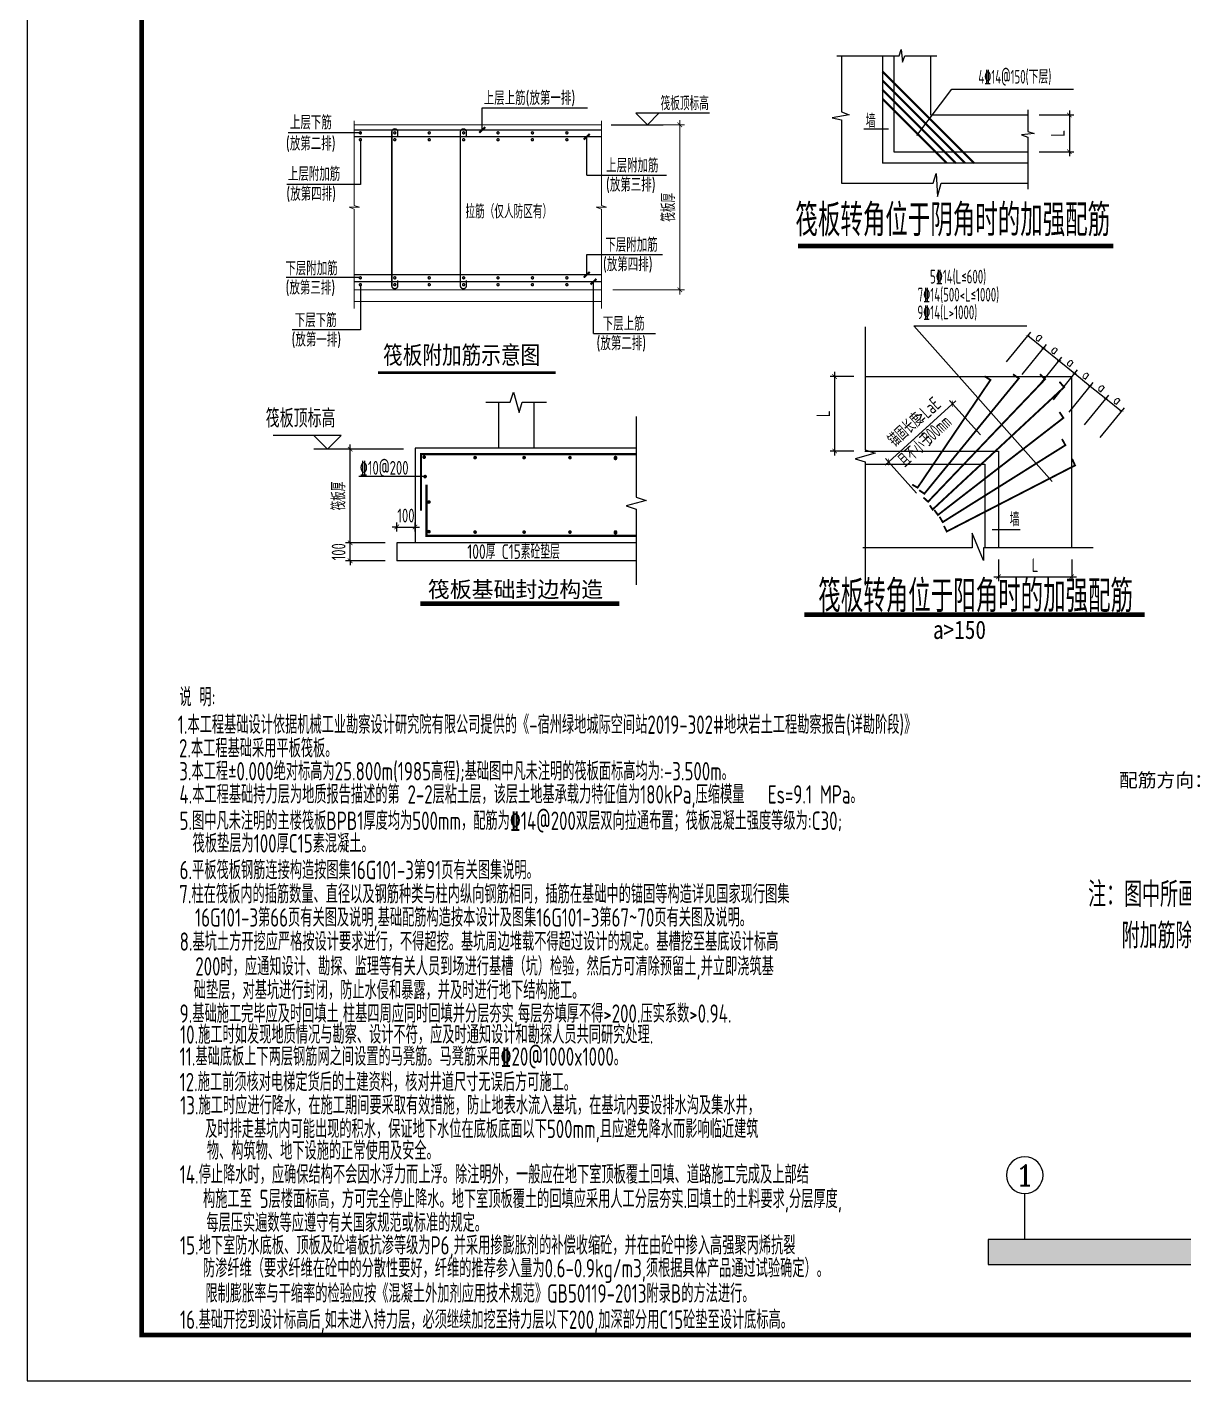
# Model space of a CAD drawing. Extents: x -1307975 to -76406, y -96289 to 379359.
# Drawn here: x -1072936 to -1047723, y 317959 to 347469 of the extents above; entities that cross this region are included whole.
import ezdxf
from ezdxf.enums import TextEntityAlignment as Align

# ---------------------------------------------------------------- set-up
doc = ezdxf.new("R2010")
doc.units = 0
doc.header["$LTSCALE"] = 1000
for name, pattern in [('__DASH', [0.35, 0.25, -0.1]), ('DASHED2', [0.375, 0.25, -0.125]), ('ExampleIndex0$0${ Cable   Tele }', [0])]:
    doc.linetypes.add(name, pattern=pattern)
doc.layers.get('0').update_dxf_attribs({"linetype": 'CONTINUOUS'})
doc.layers.get('DEFPOINTS').update_dxf_attribs({"linetype": 'CONTINUOUS'})
for name, color, linetype in [('-TK', 7, 'CONTINUOUS'), ('A-AXIS_TEXT', 7, 'CONTINUOUS'), ('AXIS', 3, 'CONTINUOUS'), ('DIM', 2, 'CONTINUOUS'), ('DWALL', 255, 'DASHED2'), ('GJ', 5, 'CONTINUOUS'), ('GJS', 1, 'CONTINUOUS'), ('PUB_DIM', 3, 'CONTINUOUS'), ('PUB_TEXT', 2, 'CONTINUOUS'), ('REIN', 6, 'CONTINUOUS'), ('S-B板配筋', 6, 'CONTINUOUS'), ('S-砼墙填充', 251, 'CONTINUOUS'), ('sectmarks', 213, 'CONTINUOUS'), ('S基础-筏板底筋-Raft_b_rein', 1, 'CONTINUOUS'), ('TEXT', 2, 'CONTINUOUS'), ('THIN', 7, 'CONTINUOUS'), ('WALL', 5, 'CONTINUOUS'), ('WALL_BR', 52, 'CONTINUOUS'), ('Z-BASE-DIM', 81, 'CONTINUOUS'), ('Z-DETAIL-TOPC', 7, 'CONTINUOUS'), ('详图1', 122, 'CONTINUOUS'), ('说明文字', 7, 'CONTINUOUS'), ('钢筋', 6, 'CONTINUOUS')]:
    doc.layers.add(name, color=color, linetype=linetype)
for name, color, linetype, lineweight in [('AXIS_TEXT', 7, 'CONTINUOUS', 20), ('LVTRY', 1, 'CONTINUOUS', 13), ('图名', 7, 'CONTINUOUS', 25), ('填充', 251, 'CONTINUOUS', 5)]:
    doc.layers.add(name, color=color, linetype=linetype, lineweight=lineweight)
doc.styles.add('-宋体', font='', dxfattribs={"width": 0.7, "height": 300, "bigfont": '宋体.TTF'})
doc.styles.add('_HZTXT', font='txt.shx', dxfattribs={"width": 0.8, "bigfont": 'HZTXT.shx'})
doc.styles.add('_TCH_AXIS', font='COMPLEX', dxfattribs={"bigfont": 'GBCBIG'})
doc.styles.add('COMPLEX', font='COMPLEX')
doc.styles.add('HZ-H', font='simhei.ttf', dxfattribs={"width": 0.9})
doc.styles.add('Scadi-HZ', font='tssdeng.shx', dxfattribs={"width": 0.7, "height": 300, "bigfont": 'hztxt.shx'})
doc.styles.add('TSSD_DIMENSION', font='Tssdeng.shx', dxfattribs={"width": 0.7, "bigfont": 'tssdchn.shx'})
doc.styles.add('TSSD_REIN', font='tssdeng.shx', dxfattribs={"width": 0.7, "height": 300, "bigfont": 'tssdchn.shx'})
doc.styles.add('图名下的说明', font='tssdeng.shx', dxfattribs={"width": 0.75, "height": 550, "bigfont": 'tssdchn.shx'})
doc.styles.add('黑体', font='simhei.ttf')
doc.styles.get('-宋体').set_extended_font_data('SimSun')
doc.dimstyles.get("Standard").update_dxf_attribs({"dimtxt": 0.18, "dimasz": 0.18, "dimexe": 0.18, "dimexo": 0.0625, "dimgap": 0.09, "dimtad": 0, "dimtih": 1, "dimtoh": 1, "dimdec": 4, "dimzin": 0, "dimdsep": 46, "dimtxsty": 'Standard', "dimcen": 0.09, "dimadec": 0, "dimazin": 0, "dimtfac": 1, "dimtdec": 4, "dimtofl": 0, "dimtmove": 0, "dimatfit": 3, "dimfxl": 1, "dimtolj": 1, "dimtzin": 0, "dimarcsym": 0})
doc.dimstyles.new('SY1', dxfattribs={"dimtxt": 200, "dimasz": 100, "dimexe": 150, "dimexo": 200, "dimgap": 60, "dimtad": 1, "dimdec": 0, "dimzin": 0, "dimdsep": 46, "dimtxsty": '_HZTXT', "dimcen": 3, "dimclrt": 7, "dimadec": 0, "dimazin": 0, "dimtfac": 1, "dimtdec": 0, "dimtix": 1, "dimtmove": 0, "dimatfit": 3, "dimfxl": 1, "dimtolj": 1, "dimtzin": 0, "dimarcsym": 0})
doc.dimstyles.new('TSSD_100_100', dxfattribs={"dimtxt": 300, "dimasz": 100, "dimexe": 100, "dimexo": 250, "dimgap": 100, "dimtad": 1, "dimdec": 0, "dimzin": 0, "dimdsep": 46, "dimtxsty": 'TSSD_DIMENSION', "dimblk": 'ARCHTICK', "dimcen": 0, "dimdle": 100, "dimclrt": 7, "dimadec": 0, "dimazin": 0, "dimtfac": 1, "dimtdec": 0, "dimtix": 1, "dimtmove": 2, "dimatfit": 3, "dimldrblk": 'ARCHTICK', "dimfxl": 1, "dimtolj": 1, "dimtzin": 0, "dimarcsym": 0})
doc.dimstyles.new('TSSD_100_30', dxfattribs={"dimtxt": 300, "dimasz": 100, "dimexe": 100, "dimexo": 250, "dimgap": 100, "dimtad": 1, "dimdec": 0, "dimlfac": 0.333, "dimzin": 0, "dimdsep": 46, "dimtxsty": 'TSSD_DIMENSION', "dimblk": 'ARCHTICK', "dimcen": 0, "dimdle": 100, "dimclrt": 7, "dimadec": 0, "dimazin": 0, "dimtfac": 1, "dimtdec": 0, "dimtix": 1, "dimtmove": 2, "dimatfit": 3, "dimfxl": 1, "dimtolj": 1, "dimtzin": 0, "dimarcsym": 0})

# ---------------------------------------------------------------- blocks, each defined once
blk = doc.blocks.new('_ArchTick')
at = {"color": 0, "linetype": 'ByBlock', "const_width": 0.15}
blk.add_lwpolyline([(-0.5, -0.5), (0.5, 0.5)], dxfattribs=at)
blk = doc.blocks.new('*D104')
at = {"layer": 'DEFPOINTS', "color": 0, "transparency": 16777216}
for p in [(114823, -28153), (116531, -28153), (114823, -31753)]:
    blk.add_point(p, dxfattribs=at)
at = {"layer": 'DIM', "color": 0, "lineweight": -2, "transparency": 16777216}
for p, q in [((115073, -28153), (116631, -28153)), ((116531, -31853), (116531, -28053)), ((115073, -31753), (116631, -31753))]:
    blk.add_line(p, q, dxfattribs=at)
at = {"layer": 'DIM', "color": 0, "lineweight": -2, "transparency": 16777216, "xscale": 100, "yscale": 100, "zscale": 100}
for p, rotation in [((116531, -28153), 90), ((116531, -31753), 270)]:
    blk.add_blockref('_ArchTick', p, dxfattribs=dict(at, rotation=rotation))
at = {"layer": 'DIM', "color": 7, "transparency": 16777216, "insert": (116281, -29953), "char_height": 300, "attachment_point": 5, "rotation": 90, "style": 'TSSD_DIMENSION'}
blk.add_mtext('\\A1;筏板厚', dxfattribs=at)
blk = doc.blocks.new('*D112')
at = {"layer": 'DEFPOINTS', "color": 0, "transparency": 16777216}
for p in [(-1065896, 338267), (-1064480, 338267), (-1064879, 336227)]:
    blk.add_point(p, dxfattribs=at)
at = {"layer": 'DIM', "color": 0, "lineweight": -2, "transparency": 16777216}
for p, q in [((-1064730, 338267), (-1065996, 338267)), ((-1065896, 336127), (-1065896, 338367)), ((-1065129, 336227), (-1065996, 336227))]:
    blk.add_line(p, q, dxfattribs=at)
at = {"layer": 'DIM', "color": 0, "lineweight": -2, "transparency": 16777216, "xscale": 100, "yscale": 100, "zscale": 100}
for p, rotation in [((-1065896, 338267), 90), ((-1065896, 336227), 270)]:
    blk.add_blockref('_ArchTick', p, dxfattribs=dict(at, rotation=rotation))
at = {"layer": 'DIM', "color": 7, "transparency": 16777216, "insert": (-1066146, 337247), "char_height": 300, "attachment_point": 5, "rotation": 90, "style": 'TSSD_DIMENSION'}
blk.add_mtext('\\A1;筏板厚', dxfattribs=at)
blk = doc.blocks.new('*D113')
at = {"layer": 'DEFPOINTS', "color": 0, "transparency": 16777216}
for p in [(-1064480, 336572), (-1064879, 336227), (-1064480, 336227)]:
    blk.add_point(p, dxfattribs=at)
at = {"layer": 'DIM', "color": 0, "lineweight": -2, "transparency": 16777216}
for p, q in [((-1064879, 336572), (-1064979, 336572)), ((-1064879, 336477), (-1064879, 336672)), ((-1064879, 336572), (-1064480, 336572)), ((-1064480, 336477), (-1064480, 336672)), ((-1064480, 336572), (-1064380, 336572))]:
    blk.add_line(p, q, dxfattribs=at)
at = {"layer": 'DIM', "color": 0, "lineweight": -2, "transparency": 16777216, "xscale": 100, "yscale": 100, "zscale": 100}
blk.add_blockref('_ArchTick', (-1064879, 336572), dxfattribs=at)
at = {"layer": 'DIM', "color": 0, "lineweight": -2, "transparency": 16777216, "xscale": 100, "yscale": 100, "zscale": 100, "rotation": 180}
blk.add_blockref('_ArchTick', (-1064480, 336572), dxfattribs=at)
at = {"layer": 'DIM', "color": 7, "transparency": 16777216, "insert": (-1064679, 336822), "char_height": 300, "attachment_point": 5, "style": 'TSSD_DIMENSION'}
blk.add_mtext('\\A1;100', dxfattribs=at)
blk = doc.blocks.new('*D114')
at = {"layer": 'DEFPOINTS', "color": 0, "transparency": 16777216}
for p in [(-1065896, 336227), (-1064879, 336227), (-1064879, 335838)]:
    blk.add_point(p, dxfattribs=at)
at = {"layer": 'DIM', "color": 0, "lineweight": -2, "transparency": 16777216}
for p, q in [((-1065129, 336227), (-1065996, 336227)), ((-1065896, 336227), (-1065896, 336327)), ((-1065896, 335838), (-1065896, 336227)), ((-1065129, 335838), (-1065996, 335838)), ((-1065896, 335838), (-1065896, 335738))]:
    blk.add_line(p, q, dxfattribs=at)
at = {"layer": 'DIM', "color": 0, "lineweight": -2, "transparency": 16777216, "xscale": 100, "yscale": 100, "zscale": 100}
for p, rotation in [((-1065896, 336227), 270), ((-1065896, 335838), 90)]:
    blk.add_blockref('_ArchTick', p, dxfattribs=dict(at, rotation=rotation))
at = {"layer": 'DIM', "color": 7, "transparency": 16777216, "insert": (-1066146, 336032), "char_height": 300, "attachment_point": 5, "rotation": 90, "style": 'TSSD_DIMENSION'}
blk.add_mtext('\\A1;100', dxfattribs=at)
blk = doc.blocks.new('*D115')
at = {"color": 0, "lineweight": -2, "transparency": 16777216}
for p, q in [((-1049886, 338797), (-1049360, 339448)), ((-1049423, 339370), (-1049083, 339095)), ((-1049546, 338522), (-1049020, 339173))]:
    blk.add_line(p, q, dxfattribs=at)
at = {"layer": 'DEFPOINTS', "color": 0, "transparency": 16777216}
for p in [(-1049083, 339095), (-1049970, 338693), (-1049630, 338418)]:
    blk.add_point(p, dxfattribs=at)
at = {"color": 0, "lineweight": -2, "transparency": 16777216, "xscale": 66.66667000390589, "yscale": 66.66667000390589, "zscale": 66.66667000390589}
for p, rotation in [((-1049423, 339370), 141.0409580458454), ((-1049083, 339095), 321.0409580458455)]:
    blk.add_blockref('_ArchTick', p, dxfattribs=dict(at, rotation=rotation))
at = {"color": 7, "transparency": 16777216, "insert": (-1049165, 339341), "char_height": 200, "attachment_point": 5, "rotation": 321.041, "style": '_HZTXT'}
blk.add_mtext('\\A1;a', dxfattribs=at)
blk = doc.blocks.new('ArchTick')
at = {"color": 0, "linetype": 'ByBlock', "lineweight": -2, "const_width": 0.075}
blk.add_lwpolyline([(-0.25, -0.25), (0.25, 0.25)], dxfattribs=at)
blk = doc.blocks.new('*D116')
at = {"color": 0, "lineweight": -2, "transparency": 16777216}
for p, q in [((-1051586, 340171), (-1051060, 340822)), ((-1051246, 339896), (-1050720, 340547)), ((-1051122, 340744), (-1050783, 340469))]:
    blk.add_line(p, q, dxfattribs=at)
at = {"layer": 'DEFPOINTS', "color": 0, "transparency": 16777216}
for p in [(-1050783, 340469), (-1051670, 340067), (-1051330, 339793)]:
    blk.add_point(p, dxfattribs=at)
at = {"color": 0, "lineweight": -2, "transparency": 16777216, "xscale": 66.66667000390589, "yscale": 66.66667000390589, "zscale": 66.66667000390589}
for p, rotation in [((-1051122, 340744), 141.0409580461524), ((-1050783, 340469), 321.0409580461525)]:
    blk.add_blockref('_ArchTick', p, dxfattribs=dict(at, rotation=rotation))
at = {"color": 7, "transparency": 16777216, "insert": (-1050864, 340716), "char_height": 200, "attachment_point": 5, "rotation": 321.041, "style": '_HZTXT'}
blk.add_mtext('\\A1;a', dxfattribs=at)
blk = doc.blocks.new('*D117')
at = {"color": 0, "lineweight": -2, "transparency": 16777216}
for p, q in [((-1050906, 339621), (-1050380, 340272)), ((-1050566, 339347), (-1050040, 339998)), ((-1050443, 340195), (-1050103, 339920))]:
    blk.add_line(p, q, dxfattribs=at)
at = {"layer": 'DEFPOINTS', "color": 0, "transparency": 16777216}
for p in [(-1050103, 339920), (-1050990, 339518), (-1050650, 339243)]:
    blk.add_point(p, dxfattribs=at)
at = {"color": 0, "lineweight": -2, "transparency": 16777216, "xscale": 66.66667000390589, "yscale": 66.66667000390589, "zscale": 66.66667000390589}
for p, rotation in [((-1050443, 340195), 141.0409580456808), ((-1050103, 339920), 321.0409580456808)]:
    blk.add_blockref('_ArchTick', p, dxfattribs=dict(at, rotation=rotation))
at = {"color": 7, "transparency": 16777216, "insert": (-1050185, 340166), "char_height": 200, "attachment_point": 5, "rotation": 321.041, "style": '_HZTXT'}
blk.add_mtext('\\A1;a', dxfattribs=at)
blk = doc.blocks.new('*D118')
at = {"color": 0, "lineweight": -2, "transparency": 16777216}
for p, q in [((-1051246, 339896), (-1050720, 340547)), ((-1050906, 339621), (-1050380, 340272)), ((-1050783, 340469), (-1050443, 340195))]:
    blk.add_line(p, q, dxfattribs=at)
at = {"layer": 'DEFPOINTS', "color": 0, "transparency": 16777216}
for p in [(-1050443, 340195), (-1051330, 339793), (-1050990, 339518)]:
    blk.add_point(p, dxfattribs=at)
at = {"color": 0, "lineweight": -2, "transparency": 16777216, "xscale": 66.66667000390589, "yscale": 66.66667000390589, "zscale": 66.66667000390589}
for p, rotation in [((-1050783, 340469), 141.0409580454909), ((-1050443, 340195), 321.0409580454909)]:
    blk.add_blockref('_ArchTick', p, dxfattribs=dict(at, rotation=rotation))
at = {"color": 7, "transparency": 16777216, "insert": (-1050525, 340441), "char_height": 200, "attachment_point": 5, "rotation": 321.041, "style": '_HZTXT'}
blk.add_mtext('\\A1;a', dxfattribs=at)
blk = doc.blocks.new('*D119')
at = {"color": 0, "lineweight": -2, "transparency": 16777216}
for p, q in [((-1050226, 339072), (-1049700, 339723)), ((-1049886, 338797), (-1049360, 339448)), ((-1049763, 339645), (-1049423, 339370))]:
    blk.add_line(p, q, dxfattribs=at)
at = {"layer": 'DEFPOINTS', "color": 0, "transparency": 16777216}
for p in [(-1049423, 339370), (-1050310, 338968), (-1049970, 338693)]:
    blk.add_point(p, dxfattribs=at)
at = {"color": 0, "lineweight": -2, "transparency": 16777216, "xscale": 66.66667000390589, "yscale": 66.66667000390589, "zscale": 66.66667000390589}
for p, rotation in [((-1049763, 339645), 141.040958045703), ((-1049423, 339370), 321.040958045703)]:
    blk.add_blockref('_ArchTick', p, dxfattribs=dict(at, rotation=rotation))
at = {"color": 7, "transparency": 16777216, "insert": (-1049505, 339616), "char_height": 200, "attachment_point": 5, "rotation": 321.041, "style": '_HZTXT'}
blk.add_mtext('\\A1;a', dxfattribs=at)
blk = doc.blocks.new('*D120')
at = {"color": 0, "lineweight": -2, "transparency": 16777216}
for p, q in [((-1050566, 339347), (-1050040, 339998)), ((-1050226, 339072), (-1049700, 339723)), ((-1050103, 339920), (-1049763, 339645))]:
    blk.add_line(p, q, dxfattribs=at)
at = {"layer": 'DEFPOINTS', "color": 0, "transparency": 16777216}
for p in [(-1049763, 339645), (-1050650, 339243), (-1050310, 338968)]:
    blk.add_point(p, dxfattribs=at)
at = {"color": 0, "lineweight": -2, "transparency": 16777216, "xscale": 66.66667000390589, "yscale": 66.66667000390589, "zscale": 66.66667000390589}
for p, rotation in [((-1050103, 339920), 141.0409580460101), ((-1049763, 339645), 321.0409580460101)]:
    blk.add_blockref('_ArchTick', p, dxfattribs=dict(at, rotation=rotation))
at = {"color": 7, "transparency": 16777216, "insert": (-1049845, 339891), "char_height": 200, "attachment_point": 5, "rotation": 321.041, "style": '_HZTXT'}
blk.add_mtext('\\A1;a', dxfattribs=at)
blk = doc.blocks.new('*D121')
at = {"layer": 'DEFPOINTS', "color": 0, "transparency": 16777216}
for p in [(-1051764, 336117), (-1050167, 336117), (-1050167, 335489)]:
    blk.add_point(p, dxfattribs=at)
at = {"layer": 'DIM', "color": 0, "lineweight": -2, "transparency": 16777216}
for p, q in [((-1051764, 335867), (-1051764, 335389)), ((-1050167, 335867), (-1050167, 335389)), ((-1051864, 335489), (-1050067, 335489))]:
    blk.add_line(p, q, dxfattribs=at)
at = {"layer": 'DIM', "color": 0, "lineweight": -2, "transparency": 16777216, "xscale": 100, "yscale": 100, "zscale": 100, "rotation": 180}
blk.add_blockref('_ArchTick', (-1051764, 335489), dxfattribs=at)
at = {"layer": 'DIM', "color": 0, "lineweight": -2, "transparency": 16777216, "xscale": 100, "yscale": 100, "zscale": 100}
blk.add_blockref('_ArchTick', (-1050167, 335489), dxfattribs=at)
at = {"layer": 'DIM', "color": 7, "lineweight": -2, "transparency": 16777216, "insert": (-1050966, 335739), "char_height": 300, "attachment_point": 5, "style": 'TSSD_DIMENSION'}
blk.add_mtext('\\A1;L', dxfattribs=at)
blk = doc.blocks.new('*D122')
at = {"layer": 'DEFPOINTS', "color": 0, "transparency": 16777216}
for p in [(-1054670, 339852), (-1055335, 338228), (-1054670, 338228)]:
    blk.add_point(p, dxfattribs=at)
at = {"layer": 'DIM', "color": 0, "lineweight": -2, "transparency": 16777216}
for p, q in [((-1055335, 339952), (-1055335, 338128)), ((-1054920, 339852), (-1055435, 339852)), ((-1054920, 338228), (-1055435, 338228))]:
    blk.add_line(p, q, dxfattribs=at)
at = {"layer": 'DIM', "color": 0, "lineweight": -2, "transparency": 16777216, "xscale": 100, "yscale": 100, "zscale": 100}
for p, rotation in [((-1055335, 339852), 90), ((-1055335, 338228), 270)]:
    blk.add_blockref('_ArchTick', p, dxfattribs=dict(at, rotation=rotation))
at = {"layer": 'DIM', "color": 7, "lineweight": -2, "transparency": 16777216, "insert": (-1055585, 339040), "char_height": 300, "attachment_point": 5, "rotation": 90, "style": 'TSSD_DIMENSION'}
blk.add_mtext('\\A1;L', dxfattribs=at)
blk = doc.blocks.new('*D123')
at = {"layer": 'DEFPOINTS', "color": 0, "transparency": 16777216}
for p in [(-1051128, 345553), (-1051128, 344753, -1000), (-1050220, 344753)]:
    blk.add_point(p, dxfattribs=at)
at = {"layer": 'DIM', "color": 0, "lineweight": -2, "transparency": 16777216}
for p, q in [((-1050220, 345653), (-1050220, 344653)), ((-1050878, 345553), (-1050120, 345553)), ((-1050878, 344753), (-1050120, 344753))]:
    blk.add_line(p, q, dxfattribs=at)
at = {"layer": 'DIM', "color": 0, "lineweight": -2, "transparency": 16777216, "xscale": 100, "yscale": 100, "zscale": 100}
for p, rotation in [((-1050220, 345553), 90), ((-1050220, 344753), 270)]:
    blk.add_blockref('_ArchTick', p, dxfattribs=dict(at, rotation=rotation))
at = {"layer": 'DIM', "color": 7, "lineweight": -2, "transparency": 16777216, "insert": (-1050470, 345153), "char_height": 300, "attachment_point": 5, "rotation": 90, "style": 'TSSD_DIMENSION'}
blk.add_mtext('\\A1;L', dxfattribs=at)
blk = doc.blocks.new('*D124')
at = {"layer": 'DEFPOINTS', "color": 0, "transparency": 16777216}
for p in [(-1052768, 339256), (-1051985, 338394), (-1053380, 337126)]:
    blk.add_point(p, dxfattribs=at)
at = {"layer": 'DIM', "color": 0, "lineweight": -2, "transparency": 16777216}
for p, q in [((-1054237, 337920), (-1052694, 339323)), ((-1052153, 338579), (-1052835, 339330)), ((-1053548, 337311), (-1054230, 338062))]:
    blk.add_line(p, q, dxfattribs=at)
at = {"layer": 'DIM', "color": 0, "lineweight": -2, "transparency": 16777216, "xscale": 100, "yscale": 100, "zscale": 100}
for p, rotation in [((-1052768, 339256), 42.26455593727036), ((-1054163, 337988), 222.2645559372704)]:
    blk.add_blockref('_ArchTick', p, dxfattribs=dict(at, rotation=rotation))
at = {"layer": 'DIM', "color": 7, "lineweight": -2, "transparency": 16777216, "insert": (-1053302, 339131), "char_height": 300, "attachment_point": 5, "rotation": 42.2646, "style": 'TSSD_DIMENSION'}
blk.add_mtext('\\A1;≥LaE', dxfattribs=at)
blk = doc.blocks.new('A1')
blk.add_lwpolyline([(0, 59400), (0, 0), (84100, 0), (84100, 59400)], close=True)
at = {"const_width": 100}
blk.add_lwpolyline([(2500, 58400), (2500, 1000), (83100, 1000), (83100, 58400)], close=True, dxfattribs=at)
blk = doc.blocks.new('_AXISO')
blk.add_circle((0, 0), 0.5)
at = {"layer": 'A-AXIS_TEXT', "style": 'COMPLEX', "width": 1.041667}
blk.add_attdef('A', text='', height=0.56, dxfattribs=at).set_placement((-0.25, -0.28), (0.25, -0.28), align=Align.FIT)
blk = doc.blocks.new('20210826.20075742')
at = {"layer": 'S-砼墙填充'}
h = blk.add_hatch(dxfattribs=at)
h.set_pattern_fill('ARMORED', color=252, scale=80, style=0)
h.set_pattern_definition([(50, (117200.9, 43982.26), (573.8081, -50.2017), [60, -660]), (355, (117200.9, 43982.26), (-111.001, 601.7537), [48, -528]), (100.4514, (117248.74, 43978.1), (462.8075, 551.5516), [50.9922, -560.9137]), (46.1842, (117200.9, 44142.26), (853.793, -132.4152), [90, -990]), (96.6356, (117272.1, 44131.2), (747.73, 779.2943), [76.488, -841.3704]), (351.1842, (117200.9, 44142.3), (747.7296, 779.295), [72, -792]), (21, (117280.9, 44102.26), (477.5256, -322.0951), [60, -660]), (326, (117280.9, 44102.26), (194.6523, 580.12), [48, -528]), (71.4514, (117320.7, 44075.4), (672.178, 258.0244), [50.9922, -560.9137]), (37.5, (117200.92, 43982.26), (9.7279, 266.31508), [0, -521.6, 0, -536, 0, -530]), (7.5, (117200.92, 43982.26), (210.4556, 315.5294), [0, -305.6, 0, -509.6, 0, -202]), (327.5, (117022.52, 43982.26), (427.05795, -18.0439), [0, -200, 0, -624, 0, -828]), (317.5, (116942.5, 43982.26), (466.5489, 80.084), [0, -260, 0, -414.4, 0, -588]), (45, (117200.9, 43982.26), (-282.8427, 282.8427), [])])
h.paths.add_polyline_path([(0, 913.3), (19575, 913.3), (20441, 2413.3), (51600, 2413.3), (51600, 2963.3), (18975, 2960.3), (18975, 1466.3), (0, 1463.3)])
at = {"layer": 'AXIS'}
blk.add_line((800, 1463.3), (800, 2463.2), dxfattribs=at)
at = {"layer": 'S-砼墙填充', "color": 3}
blk.add_lwpolyline([(0, 913.3), (19575, 913.3), (20441, 2413.3), (51600, 2413.3), (51600, 2963.3), (18975, 2963.3), (18975, 1463.3), (0, 1463.3), (0, 913.3)], dxfattribs=at)
at = {"layer": 'AXIS'}
ref = blk.add_blockref('_AXISO', (800, 2863.2), dxfattribs=dict(at, xscale=-800, yscale=800, zscale=800))
ref.add_attrib('A', '1', dxfattribs={"layer": 'AXIS_TEXT', "height": 452.5, "style": '_TCH_AXIS', "width": 2.333333}).set_placement((573.7, 2637), (1026.3, 2637), align=Align.FIT)
blk = doc.blocks.new('20210311.19473397')
at = {"layer": 'GJ', "linetype": 'ExampleIndex0$0${ Cable   Tele }'}
for p, q in [((7858, 3930), (9473, 3930)), ((8135, 3548), (8135, 3930))]:
    blk.add_line(p, q, dxfattribs=at)
at = {"layer": 'GJ', "color": 2, "linetype": '__DASH', "const_width": 30}
for points in [[(7752, 3386), (7858, 3280), (7858, 5347), (7752, 5240)], [(6432, 3654), (6326, 3548), (8393, 3548), (8287, 3654)], [(5489, 2139), (5348, 1998), (6348, 1998), (6206, 2139)]]:
    blk.add_lwpolyline(points, dxfattribs=at)
at = {"layer": 'REIN'}
for p, q in [((5173, 4952), (6891, 4952)), ((6482, 4733), (6482, 4952))]:
    blk.add_line(p, q, dxfattribs=at)
at = {"layer": 'REIN', "const_width": 40}
for points in [[(7116, 3313), (6872, 3313), (6872, 5313), (7110, 5313)], [(6315, 4489), (6315, 4733), (8315, 4733), (8315, 4495)]]:
    blk.add_lwpolyline(points, dxfattribs=at)
at = {"layer": 'S基础-筏板底筋-Raft_b_rein', "color": 1, "const_width": 40}
blk.add_lwpolyline([(9879, 2005), (9879, 2205), (10879, 2205), (10879, 2005)], dxfattribs=at)
at = {"layer": 'PUB_TEXT', "linetype": 'Continuous', "style": '-宋体'}
for s, p in [('板顶钢筋', (5184, 5023)), ('配筋方向：', (650, 4466)), ('板底钢筋', (8011, 3997))]:
    blk.add_text(s, height=300, dxfattribs=at).set_placement(p)
for s, p in [('Y', (2895, 4909)), ('X', (3962, 3776))]:
    blk.add_text(s, height=300, dxfattribs=at).set_placement(p, align=Align.TOP_LEFT)
at = {"layer": 'S基础-筏板底筋-Raft_b_rein', "color": 0, "style": '图名下的说明', "width": 0.75}
for s, p in [('注：图中所画均为附加钢筋，      表示板底附加筋，      表示板面附加筋，', (-23, 1850)), ('附加筋除另有注明外，均与通长筋一隔一等距布置。', (707, 950))]:
    blk.add_text(s, height=550, dxfattribs=at).set_placement(p)
at = {"layer": 'THIN'}
for points in [[(2742, 4826), (2742, 3657)], [(3856, 3657), (2742, 3657)]]:
    blk.add_leader(points, dimstyle='Standard', override={"dimasz": 200}, dxfattribs=at)
blk = doc.blocks.new('BW-5131013', base_point=(107950.9, -33864.5, 0))
at = {"layer": 'REIN', "const_width": 30}
for points in [[(109433.5, -28265.3), (114822.6, -28265.3)], [(109433.5, -28415.3), (114822.6, -28415.3)], [(109433.5, -31422.9), (114822.6, -31422.9)], [(109433.5, -31572.9), (114822.6, -31572.9)]]:
    blk.add_lwpolyline(points, dxfattribs=at)
for points in [[(109546, -28330.5, 1), (109591, -28330.5, 1)], [(110296, -28330.5, 1), (110341, -28330.5, 1)], [(111046, -28330.5, 1), (111091, -28330.5, 1)], [(111796, -28330.5, 1), (111841, -28330.5, 1)], [(112546, -28330.5, 1), (112591, -28330.5, 1)], [(113296, -28330.5, 1), (113341, -28330.5, 1)], [(114046, -28330.5, 1), (114091, -28330.5, 1)], [(109546, -28480.5, 1), (109591, -28480.5, 1)], [(110296, -28480.5, 1), (110341, -28480.5, 1)], [(111046, -28480.5, 1), (111091, -28480.5, 1)], [(111796, -28480.5, 1), (111841, -28480.5, 1)], [(112546, -28480.5, 1), (112591, -28480.5, 1)], [(113296, -28480.5, 1), (113341, -28480.5, 1)], [(114046, -28480.5, 1), (114091, -28480.5, 1)], [(109546, -31490.4, -1), (109591, -31490.4, -1)], [(110296, -31490.4, -1), (110341, -31490.4, -1)], [(111046, -31490.4, -1), (111091, -31490.4, -1)], [(111796, -31490.4, -1), (111841, -31490.4, -1)], [(112546, -31490.4, -1), (112591, -31490.4, -1)], [(113296, -31490.4, -1), (113341, -31490.4, -1)], [(114046, -31490.4, -1), (114091, -31490.4, -1)], [(109546, -31640.4, -1), (109591, -31640.4, -1)], [(110296, -31640.4, -1), (110341, -31640.4, -1)], [(111046, -31640.4, -1), (111091, -31640.4, -1)], [(111796, -31640.4, -1), (111841, -31640.4, -1)], [(112546, -31640.4, -1), (112591, -31640.4, -1)], [(113296, -31640.4, -1), (113341, -31640.4, -1)], [(114046, -31640.4, -1), (114091, -31640.4, -1)]]:
    blk.add_lwpolyline(points, format="xyb", close=True, dxfattribs=at)
for points in [[(110383.5, -28428), (110383.5, -28308, 1), (110253.5, -28308), (110253.5, -31662.9, 1), (110383.5, -31662.9), (110383.5, -31542.9)], [(111878.2, -28428), (111878.2, -28308, 1), (111748.2, -28308), (111748.2, -31662.9, 1), (111878.2, -31662.9), (111878.2, -31542.9)]]:
    blk.add_lwpolyline(points, format="xyb", dxfattribs=at)
at = {"layer": 'sectmarks'}
for p, q in [((112224.8, -27782.3), (114520.6, -27782.3)), ((112224.8, -28265.3), (112224.8, -27782.3)), ((109568.5, -28330.5), (107996.6, -28330.5)), ((109568.5, -28480.5), (109568.5, -29453.8)), ((114502.5, -29253.6), (114502.5, -28415.3)), ((109568.5, -29453.8), (107966.1, -29453.8)), ((114502.5, -29253.6), (116243, -29253.6)), ((114502.5, -30983.4), (116156.2, -30983.4)), ((114502.5, -31425.1), (114502.5, -30983.4)), ((109546.3, -31486.7), (107950.9, -31486.7)), ((114648.7, -32700.2), (114648.7, -31575.1)), ((109568.5, -31640.4), (109568.5, -32625.6)), ((109568.5, -32625.6), (108081.9, -32625.6)), ((114648.7, -32700.2), (116002, -32700.2))]:
    blk.add_line(p, q, dxfattribs=at)
at = {"layer": 'sectmarks', "const_width": 45}
for points in [[(112290.9, -28204.9), (112158.6, -28325.7)], [(114568.7, -28354.9), (114436.4, -28475.7)], [(114568.7, -31361.2), (114436.4, -31482)], [(114714.9, -31513.4), (114582.6, -31634.3)]]:
    blk.add_lwpolyline(points, dxfattribs=at)
at = {"layer": 'TEXT', "color": 2, "const_width": 0.45}
blk.add_lwpolyline([(110253.5, -30209.4), (113613.7, -30209.4)], dxfattribs=at)
at = {"layer": 'WALL_BR', "color": 0, "lineweight": 5}
for p, q in [((109433.5, -28152.8), (114822.6, -28152.8)), ((109433.5, -31752.8), (114822.6, -31752.8)), ((109433.5, -32002.8), (114822.6, -32002.8))]:
    blk.add_line(p, q, dxfattribs=at)
for points in [[(109433.5, -28068.4), (109433.5, -29913.4), (109546, -29952.8), (109321, -29952.8), (109433.5, -29992.2), (109433.5, -32159)], [(114822.6, -32159), (114822.6, -29992.2), (114710.1, -29952.8), (114935.1, -29952.8), (114822.6, -29913.4), (114822.6, -28068.4)]]:
    blk.add_lwpolyline(points, dxfattribs=at)
at = {"layer": 'Z-BASE-DIM'}
blk.add_line((115035.8, -28152.8), (116165.8, -28152.8), dxfattribs=at)
blk.add_lwpolyline([(117176.2, -27902.8), (115574.3, -27902.8), (115824.3, -28152.8), (116074.3, -27902.8)], dxfattribs=at)
at = {"layer": 'Z-DETAIL-TOPC', "color": 6, "const_width": 60}
blk.add_lwpolyline([(109953.8, -33556.8), (113823.5, -33556.8)], dxfattribs=at)
at = {"layer": 'TEXT', "ltscale": 99, "style": 'TSSD_REIN', "width": 0.8}
for s, p in [('上层上筋(放第一排)', (112257, -27721.8)), ('上层下筋', (108033.5, -28253.6)), ('(放第二排)', (107944.8, -28715.4)), ('上层附加筋', (114924.5, -29193)), ('上层附加筋', (107988.5, -29377.3)), ('(放第四排)', (107954.3, -29811.3)), ('(放第三排)', (114920, -29612.2)), ('下层附加筋', (114907.6, -30922.9)), ('下层附加筋', (107933, -31434.4)), ('(放第四排)', (114854.5, -31347.4)), ('(放第三排)', (107936.6, -31856.7)), ('下层下筋', (108139.5, -32565.1)), ('下层上筋', (114851.1, -32639.7)), ('(放第一排)', (108066.9, -32989.4)), ('(放第二排)', (114713.6, -33068.8))]:
    blk.add_text(s, height=300, dxfattribs=at).set_placement(p)
at = {"layer": 'TEXT', "style": 'TSSD_REIN', "width": 0.7}
blk.add_text('筏板顶标高', height=300, dxfattribs=at).set_placement((116111.7, -27836.6))
blk.add_text('拉筋（仅人防区有）', height=300, dxfattribs=at).set_placement((112802.8, -30029.2), align=Align.MIDDLE)
at = {"layer": '图名', "color": 3, "style": '黑体', "width": 0.8}
blk.add_text('筏板附加筋示意图', height=392.09, dxfattribs=at).set_placement((110063.4, -33367.8))
at = {"layer": 'DIM'}
dim = blk.add_linear_dim(base=(116530.9, -28152.8), p1=(114822.6, -31752.8), p2=(114822.6, -28152.8), angle=90, text='筏板厚', dimstyle='TSSD_100_30', dxfattribs=at)
dim.commit()
dim.dimension.update_dxf_attribs({"geometry": '*D104', "text_midpoint": (116280.9, -29952.8)})

msp = doc.modelspace()

# ---------------------------------------------------------------- linework, layer by layer
at = {"linetype": 'Continuous'}
for p, q in [((-1054292.71, 346845.28), (-1054292.71, 344502.61)), ((-1054042.71, 346845.28), (-1054042.71, 344752.61)), ((-1051127.75, 344502.61, -1000), (-1054292.71, 344502.61, -1000)), ((-1054680.36, 338228.09), (-1051763.79, 338228.09)), ((-1051763.79, 338228.09), (-1051763.79, 336116.96)), ((-1054669.57, 337939.33), (-1052064.45, 337939.33)), ((-1052064.45, 337939.33), (-1052064.36, 336499.52)), ((-1052064.36, 336499.52), (-1052064.44, 336116.96))]:
    msp.add_line(p, q, dxfattribs=at)
for p, q in [((-1053242.71, 346845.28), (-1053242.71, 345552.61)), ((-1053545.48, 345105.72), (-1052780.45, 346114.83)), ((-1052780.45, 346114.83), (-1050127.6, 346114.83)), ((-1053242.71, 345552.61, -1000), (-1051127.75, 345552.61, -1000)), ((-1054157.81, 345245.6), (-1054697.81, 345245.6)), ((-1054042.71, 344752.61, -1000), (-1051127.75, 344752.61, -1000)), ((-1053608.83, 340959.63), (-1051148.07, 340959.63)), ((-1050595.53, 337561.69), (-1053608.83, 340959.63)), ((-1054669.57, 339852.29), (-1050167.3, 339852.29)), ((-1050167.3, 336116.96, -1000), (-1050167.3, 339852.29, -1000)), ((-1051901.82, 336514.76), (-1051289.93, 336514.76))]:
    msp.add_line(p, q)
at = {"layer": 'DIM'}
for p, q in [((-1055284.94, 346845.28), (-1053930.37, 346845.28)), ((-1055189.03, 346844.86), (-1055189.03, 345620.28)), ((-1053930.37, 346845.28), (-1053887.74, 346983.71)), ((-1053887.74, 346983.71), (-1053855.77, 346706.85)), ((-1053855.77, 346706.85), (-1053802.49, 346845.28)), ((-1053802.49, 346845.28), (-1053109.78, 346845.28)), ((-1055189.03, 345620.28), (-1055018.52, 345556.39)), ((-1051127.75, 345663.72), (-1051127.75, 345194.81)), ((-1055018.52, 345556.39), (-1055391.51, 345492.5)), ((-1055391.51, 345492.5), (-1055189.03, 345449.91)), ((-1055189.03, 345449.91), (-1055189.03, 344065.6)), ((-1050989.32, 345152.18), (-1051266.18, 345120.21)), ((-1051266.18, 345120.21), (-1051127.75, 345066.93)), ((-1051127.75, 345194.81), (-1050989.32, 345152.18)), ((-1051127.75, 345066.93), (-1051127.75, 343937.82)), ((-1053185.81, 344065.6), (-1053121.87, 344278.57)), ((-1053121.87, 344278.57), (-1053089.9, 343778.09)), ((-1055189.03, 344065.6), (-1053185.81, 344065.6)), ((-1053089.9, 343778.09), (-1053015.3, 344065.6)), ((-1053015.3, 344065.6), (-1051129, 344065.6)), ((-1054669.57, 340938.01), (-1054669.57, 338251.19)), ((-1054449.57, 338181.19), (-1054889.57, 338061.19)), ((-1054669.57, 338251.19), (-1054449.57, 338181.19)), ((-1054889.57, 338061.19), (-1054669.57, 337991.19)), ((-1054669.57, 337991.19), (-1054669.57, 335304.38)), ((-1052338.26, 336435.27), (-1052338.26, 336116.96)), ((-1052088.45, 335844.13), (-1052338.26, 336435.27)), ((-1052338.26, 336116.96), (-1054722.84, 336116.96)), ((-1049703.86, 336116.96), (-1052088.45, 336116.96)), ((-1052088.45, 336116.96), (-1052088.45, 335844.13))]:
    msp.add_line(p, q, dxfattribs=at)
at = {"layer": 'DWALL', "color": 2, "linetype": 'Continuous'}
for p, q in [((-1059659.8, 338292.89), (-1064479.69, 338292.89)), ((-1064479.69, 338292.89), (-1064479.69, 336226.53)), ((-1064479.69, 338292.89), (-1064479.69, 336226.53)), ((-1064879.21, 336226.53), (-1064879.21, 335837.98)), ((-1059659.8, 336226.53), (-1064879.21, 336226.53)), ((-1059659.8, 335837.98), (-1064879.21, 335837.98))]:
    msp.add_line(p, q, dxfattribs=at)
at = {"layer": 'GJS', "const_width": 48}
for points in [[(-1059659.8, 338160.47), (-1064350.3, 338160.47), (-1064350.3, 336929.43)], [(-1064232.31, 337493.67), (-1064232.31, 336377.59), (-1059659.8, 336377.59)]]:
    msp.add_lwpolyline(points, dxfattribs=at)
at = {"layer": 'LVTRY', "const_width": 100}
for points in [[(-1056135.51, 342699.24), (-1049257.66, 342699.24)], [(-1064363.37, 334899.4), (-1060024.59, 334899.4)], [(-1055996.36, 334662.52), (-1048579.08, 334662.52)]]:
    msp.add_lwpolyline(points, dxfattribs=at)
at = {"layer": 'PUB_DIM'}
for p, q in [((-1062656.15, 338292.89), (-1062656.15, 339290.97)), ((-1061892.04, 339290.97), (-1061892.04, 338292.89))]:
    msp.add_line(p, q, dxfattribs=at)
at = {"layer": 'THIN'}
for p, q in [((-1066687.63, 338566.51), (-1067576.09, 338566.51)), ((-1066387.63, 338266.51), (-1066687.63, 338566.51)), ((-1066087.63, 338566.51), (-1066687.63, 338566.51)), ((-1066387.63, 338266.51), (-1066087.63, 338566.51)), ((-1065995.97, 338266.51), (-1066687.63, 338266.51)), ((-1064261.52, 337670.95), (-1065707.11, 337670.95))]:
    msp.add_line(p, q, dxfattribs=at)
for points in [[(-1062936.15, 339290.97), (-1062404.09, 339290.97), (-1062334.09, 339510.97), (-1062214.09, 339070.97), (-1062144.09, 339290.97), (-1061612.04, 339290.97)], [(-1059659.8, 338979.95), (-1059659.8, 337223.21), (-1059439.8, 337153.21), (-1059879.8, 337033.21), (-1059659.8, 336963.21), (-1059659.8, 335309.28)]]:
    msp.add_lwpolyline(points, dxfattribs=at)
at = {"layer": 'WALL', "const_width": 39.75}
for points in [[(-1064282.32, 338073.89, -1), (-1064282.32, 338114.14, -1)], [(-1063172.02, 338063.95, -1), (-1063172.02, 338104.2, -1)], [(-1062103.61, 338063.95, -1), (-1062103.61, 338104.2, -1)], [(-1061103.61, 338063.95, -1), (-1061103.61, 338104.2, -1)], [(-1060111.83, 338047.83, -1), (-1060111.83, 338088.08, -1)], [(-1060111, 338065.36, -1), (-1060111, 338105.61, -1)], [(-1064241.39, 337670.95, -1), (-1064281.64, 337670.95, -1)], [(-1064158.86, 337116.59, -1), (-1064199.11, 337116.59, -1)], [(-1064158.86, 336470.86, -1), (-1064199.11, 336470.86, -1)], [(-1063172.02, 336441.21, -1), (-1063172.02, 336481.46, -1)], [(-1062103.61, 336441.21, -1), (-1062103.61, 336481.46, -1)], [(-1061103.61, 336441.21, -1), (-1061103.61, 336481.46, -1)], [(-1060111.83, 336425.09, -1), (-1060111.83, 336465.34, -1)], [(-1060111, 336442.62, -1), (-1060111, 336482.87, -1)]]:
    msp.add_lwpolyline(points, format="xyb", close=True, dxfattribs=at)
at = {"layer": '钢筋', "const_width": 45}
for points in [[(-1054292.71, 346502.61), (-1052292.71, 344502.61)], [(-1054292.71, 346302.61), (-1052492.71, 344502.61)], [(-1054292.71, 346102.61), (-1052692.71, 344502.61)], [(-1054292.71, 345902.61), (-1052892.71, 344502.61)]]:
    msp.add_lwpolyline(points, dxfattribs=at)
at = {"layer": '钢筋', "linetype": 'ByBlock', "const_width": 40}
for points in [[(-1052069.64, 339858.84), (-1051938.53, 339777.18), (-1053528, 337429.5), (-1053646, 337497.11)], [(-1051447.22, 339901.02), (-1051321.53, 339811.24), (-1053379, 337298.5), (-1053492.49, 337373.43)], [(-1050858.84, 339902.2), (-1050748.22, 339794.4), (-1053298.6, 337123), (-1053399.41, 337214.28)], [(-1050435.41, 339737.58), (-1050334.6, 339620.55), (-1053200.24, 336952.99), (-1053261.73, 337043.25)], [(-1050435.95, 339077.69), (-1050349.61, 338949.61), (-1053084.07, 336834.13), (-1053164.18, 336944.03)], [(-1050380.75, 338490.51), (-1050306.66, 338354.98), (-1052979.41, 336678.61), (-1053048.98, 336795.46)], [(-1050158.25, 338055.84), (-1050095.84, 337914.55), (-1052892.44, 336473.36), (-1052951.92, 336595.66)]]:
    msp.add_lwpolyline(points, dxfattribs=at)

# ---------------------------------------------------------------- block references
at = {"layer": '-TK'}
msp.add_blockref('A1', (-1072936.28, 317959.34), dxfattribs=at)
at = {"layer": 'PUB_DIM', "color": 0}
msp.add_blockref('20210311.19473397', (-1049787.68, 326438.46), dxfattribs=at)
at = {"layer": 'S-B板配筋', "color": 2}
msp.add_blockref('20210826.20075742', (-1051992.81, 319581.01), dxfattribs=at)
at = {"layer": '填充'}
msp.add_blockref('BW-5131013', (-1067289.24, 339629.05, 0), dxfattribs=at)

# ---------------------------------------------------------------- texts
at = {"layer": 'PUB_TEXT', "style": 'Scadi-HZ', "width": 0.7}
for s, p in [('筏板转角位于阴角时的加强配筋', (-1056190.19, 342910.3)), ('筏板转角位于阳角时的加强配筋', (-1055691.64, 334714.35))]:
    msp.add_text(s, height=700, dxfattribs=at).set_placement(p)
at = {"layer": 'TEXT', "style": 'TSSD_REIN', "width": 0.6}
for s, rotation, p in [('4%%13214@150(下层)', 360, (-1052203.87, 346236.42)), ('墙', 360, (-1054658.74, 345274.88)), ('5%%13214(L≤600)', 360, (-1053256.18, 341879.47)), ('7%%13214(500<L≤1000)', 360, (-1053524.73, 341486.27)), ('9%%13214(L>1000)', 360, (-1053531.63, 341101.32)), ('锚固长度', 42.264556, (-1054014.45, 338293.79)), ('300mm', 42.264556, (-1053261.84, 338362.07)), ('且不小于', 42.264556, (-1053794.8, 337851.55)), ('墙', 360, (-1051520.75, 336589.04))]:
    msp.add_text(s, height=300, rotation=rotation, dxfattribs=at).set_placement(p)
at = {"layer": 'TEXT', "color": 7, "style": 'TSSD_REIN', "width": 0.8}
msp.add_text('筏板顶标高', height=400, dxfattribs=at).set_placement((-1066214.63, 338620.65), align=Align.BOTTOM_RIGHT)
at = {"layer": 'TEXT', "color": 1, "style": 'TSSD_DIMENSION', "width": 0.7}
for s, height, p in [('%%13210@200', 300, (-1065688.57, 337711.76)), ('3.本工程%%P0.000绝对标高为25.800m(1985高程);基础图中凡未注明的筏板面标高均为:-3.500m。', 400, (-1069618.59, 331048.69)), ('16.基础开挖到设计标高后,如未进入持力层，必须继续加挖至持力层以下200,加深部分用C15砼垫至设计底标高。', 400, (-1069603.58, 319094.42))]:
    msp.add_text(s, height=height, dxfattribs=at).set_placement(p)
at = {"layer": 'TEXT', "style": 'TSSD_REIN', "width": 0.7}
msp.add_text('100厚 C15素砼垫层', height=320, dxfattribs=at).set_placement((-1063340.51, 335875.85))
at = {"layer": 'TEXT', "color": 3, "style": 'TSSD_DIMENSION', "width": 0.7}
for s, p in [('说 明:', (-1069616.77, 332663.97)), ('说 明:', (-1069616.77, 332663.97)), ('1.本工程基础设计依据机械工业勘察设计研究院有限公司提供的《-宿州绿地城际空间站2019-302#地块岩土工程勘察报告(详勘阶段)》', (-1069653.13, 332063.73)), ('2.本工程基础采用平板筏板。', (-1069624.81, 331549.2)), ('4.本工程基础持力层为地质报告描述的第 2-2层粘土层，该层土地基承载力特征值为180kPa,压缩模量   Es=9.1 MPa。', (-1069615.84, 330543.38)), ('6.平板筏板钢筋连接构造按图集16G101-3第91页有关图集说明。', (-1069610.73, 328894.51)), ('7.柱在筏板内的插筋数量、直径以及钢筋种类与柱内纵向钢筋相同，插筋在基础中的锚固等构造详见国家现行图集', (-1069618.85, 328370.16)), ('16G101-3第66页有关图及说明,基础配筋构造按本设计及图集16G101-3第67~70页有关图及说明。', (-1069275.33, 327860.65)), ('8.基坑土方开挖应严格按设计要求进行，不得超挖。基坑周边堆载不得超过设计的规定。基槽挖至基底设计标高', (-1069610.98, 327335.33)), ('200时，应通知设计、勘探、监理等有关人员到场进行基槽（坑）检验，然后方可清除预留土,并立即浇筑基', (-1069269.55, 326795.18)), ('础垫层，对基坑进行封闭，防止水侵和暴露，并及时进行地下结构施工。', (-1069303.47, 326278.46)), ('9.基础施工完毕应及时回填土,柱基四周应同时回填并分层夯实,每层夯填厚不得>200.压实系数>0.94.', (-1069610.98, 325766.92)), ('10.施工时如发现地质情况与勘察、设计不符，应及时通知设计和勘探人员共同研究处理.', (-1069602.33, 325308.63)), ('11.基础底板上下两层钢筋网之间设置的马凳筋。马凳筋采用%%13220@1000x1000。', (-1069613.41, 324828.94)), ('12.施工前须核对电梯定货后的土建资料，核对井道尺寸无误后方可施工。', (-1069612.36, 324273.91)), ('13.施工时应进行降水，在施工期间要采取有效措施，防止地表水流入基坑，在基坑内要设排水沟及集水井，', (-1069599.72, 323767.25)), ('及时排走基坑内可能出现的积水，保证地下水位在底板底面以下500mm,且应避免降水而影响临近建筑', (-1069055.36, 323252.62)), ('物、构筑物、地下设施的正常使用及安全。', (-1069017.45, 322778.36)), ('14.停止降水时，应确保结构不会因水浮力而上浮。除注明外，一般应在地下室顶板覆土回填、道路施工完成及上部结', (-1069609.97, 322259.4)), ('构施工至 5层楼面标高，方可完全停止降水。地下室顶板覆土的回填应采用人工分层夯实.回填土的土料要求,分层厚度,', (-1069100.9, 321725.25)), ('每层压实遍数等应遵守有关国家规范或标准的规定。', (-1069029.08, 321206.28)), ('15.地下室防水底板、顶板及砼墙板抗渗等级为P6,并采用掺膨胀剂的补偿收缩砼，并在由砼中掺入高强聚丙烯抗裂', (-1069603.58, 320713.89)), ('防渗纤维（要求纤维在砼中的分散性要好，纤维的推荐参入量为0.6-0.9kg/m3,须根据具体产品通过试验确定）。', (-1069103.63, 320215.48)), ('限制膨胀率与干缩率的检验应按《混凝土外加剂应用技术规范》GB50119-2013附录B的方法进行。', (-1069049.46, 319665.81))]:
    msp.add_text(s, height=400, dxfattribs=at).set_placement(p)
at = {"layer": 'TEXT', "color": 6, "style": 'TSSD_DIMENSION', "width": 0.7}
for s, p in [('5.图中凡未注明的主楼筏板BPB1厚度均为500mm，配筋为%%13214@200双层双向拉通布置；筏板混凝土强度等级为:C30;', (-1069613.61, 329969.85)), ('筏板垫层为100厚C15素混凝土。', (-1069327.37, 329475.97))]:
    msp.add_text(s, height=400, dxfattribs=at).set_placement(p)
at = {"layer": '详图1', "color": 7, "style": 'HZ-H'}
msp.add_text('筏板基础封边构造', height=350, dxfattribs=at).set_placement((-1064201.48, 335037.21))
at = {"layer": '说明文字', "style": '-宋体', "width": 0.85}
msp.add_text('a>150', height=400, rotation=360, dxfattribs=at).set_placement((-1053192.44, 334132.34))

# ---------------------------------------------------------------- dimensions: what is measured, and where the dimension line sits
for p1, p2, picture, middle in [((-1051669.73, 340067.45), (-1051329.82, 339792.6), '*D116', (-1050864.43, 340715.75)), ((-1051329.82, 339792.6), (-1050989.91, 339517.74), '*D118', (-1050524.52, 340440.9)), ((-1050989.91, 339517.74), (-1050650, 339242.89), '*D117', (-1050184.61, 340166.05)), ((-1050650, 339242.89), (-1050310.09, 338968.04), '*D120', (-1049844.7, 339891.19)), ((-1050310.09, 338968.04), (-1049970.18, 338693.19), '*D119', (-1049504.79, 339616.34)), ((-1049970.18, 338693.19), (-1049630.27, 338418.34), '*D115', (-1049164.88, 339341.49))]:
    dim = msp.add_aligned_dim(p1=p1, p2=p2, distance=870.46, text='a', dimstyle='SY1', override={"dimscale": 0.666667, "dimtxt": 300, "dimlfac": 1.5, "dimblk1": 'ArchTick', "dimblk2": 'ArchTick', "dimsah": 1})
    dim.commit()
    dim.dimension.update_dxf_attribs({"geometry": picture, "text_midpoint": middle})
at = {"layer": 'DIM', "lineweight": -2}
for base, p1, p2, picture, middle in [((-1050220.19, 344752.61), (-1051127.75, 345552.61), (-1051127.75, 344752.61, -1000), '*D123', (-1050470.19, 345152.61)), ((-1055334.81, 338228.09), (-1054669.57, 339852.29), (-1054669.57, 338228.09), '*D122', (-1055584.81, 339040.19))]:
    dim = msp.add_linear_dim(base=base, p1=p1, p2=p2, angle=90, text='L', dimstyle='TSSD_100_100', dxfattribs=at)
    dim.commit()
    dim.dimension.update_dxf_attribs({"geometry": picture, "text_midpoint": middle})
dim = msp.add_linear_dim(base=(-1052767.72, 339255.67), p1=(-1053380.34, 337126.17), p2=(-1051984.93, 338394.32), angle=42.264556, text='≥LaE', dimstyle='TSSD_100_100', dxfattribs=at)
dim.commit()
dim.dimension.update_dxf_attribs({"geometry": '*D124', "text_midpoint": (-1053302.06, 339131), "dimtype": 161})
at = {"layer": 'DIM'}
for base, p1, p2, text, picture, middle in [((-1065895.97, 338266.51), (-1064879.21, 336226.53), (-1064479.69, 338266.51), '筏板厚', '*D112', (-1066145.97, 337246.52)), ((-1065895.97, 336226.53), (-1064879.21, 335837.98), (-1064879.21, 336226.53), '100', '*D114', (-1066145.97, 336032.26))]:
    dim = msp.add_linear_dim(base=base, p1=p1, p2=p2, angle=90, text=text, dimstyle='TSSD_100_100', dxfattribs=at)
    dim.commit()
    dim.dimension.update_dxf_attribs({"geometry": picture, "text_midpoint": middle})
dim = msp.add_aligned_dim(p1=(-1064879.21, 336226.53), p2=(-1064479.69, 336226.53), distance=345.61, text='100', dimstyle='TSSD_100_100', dxfattribs=at)
dim.commit()
dim.dimension.update_dxf_attribs({"geometry": '*D113', "text_midpoint": (-1064679.45, 336822.14)})
at = {"layer": 'DIM', "lineweight": -2}
dim = msp.add_linear_dim(base=(-1050167.3, 335488.67), p1=(-1051763.79, 336116.96), p2=(-1050167.3, 336116.96), text='L', dimstyle='TSSD_100_100', dxfattribs=at)
dim.commit()
dim.dimension.update_dxf_attribs({"geometry": '*D121', "text_midpoint": (-1050965.54, 335738.67)})

doc.saveas('drawing.dxf')
